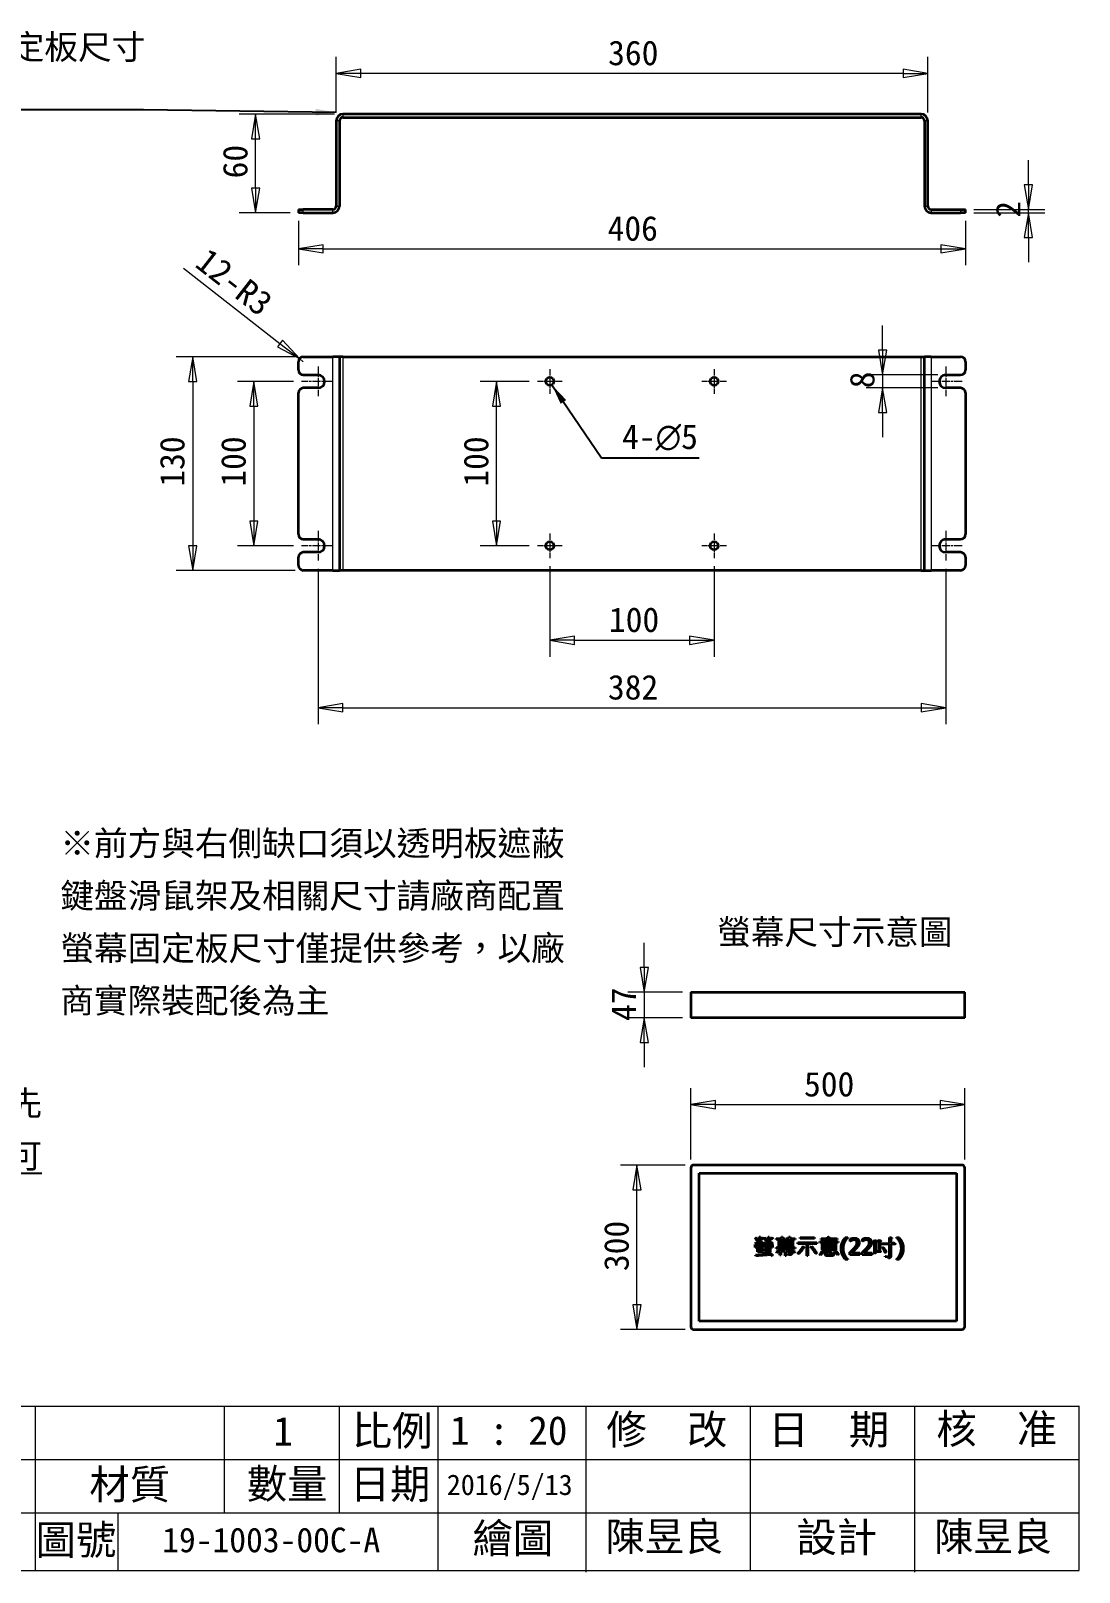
# Model space of a CAD drawing. Header units: millimetres. Extents: x 200 to 5740, y 200 to 4000.
# Drawn here: x 3188 to 5740, y 200 to 3952 of the extents above; entities that cross this region are included whole.
import ezdxf
from ezdxf.enums import TextEntityAlignment as Align

# ---------------------------------------------------------------- set-up
doc = ezdxf.new("R2010")
doc.units = ezdxf.units.MM
doc.header["$LTSCALE"] = 20
doc.linetypes.add('CHAIN', pattern=[0.3543, 0.2362, -0.0295, 0.0591, -0.0295])
for name, color, linetype, lineweight in [('中心標記 (ISO)', 7, 'Continuous', 18), ('可見 (ISO)', 7, 'Continuous', 35), ('圖框層', 7, 'Continuous', 20), ('標註 (ISO)', 7, 'Continuous', 18), ('標題 (ISO)', 7, 'Continuous', 50), ('窄部可見 (ISO)', 7, 'Continuous', 18), ('符號 (ISO)', 7, 'Continuous', 25)]:
    doc.layers.add(name, color=color, linetype=linetype, lineweight=lineweight)
doc.styles.add('STSL_56', font='kaiu.ttf')
doc.styles.add('文字型式124', font='kaiu.ttf')
doc.styles.add('文字型式61', font='kaiu.ttf')
doc.styles.add('文字型式65', font='kaiu.ttf')
doc.styles.add('文字型式85', font='kaiu.ttf')
doc.styles.add('文字型式88', font='kaiu.ttf')
doc.styles.add('註記文字 (JIS)', font='kaiu.ttf')
doc.dimstyles.new('預設 (JIS)', dxfattribs={"dimscale": 20, "dimtxt": 3, "dimasz": 3, "dimexe": 2, "dimexo": 1, "dimgap": 0.8, "dimtad": 1, "dimrnd": 1e-08, "dimdsep": 46, "dimtxsty": '註記文字 (JIS)', "dimblk": 'Filled-1', "dimcen": 0.09, "dimdle": 10, "dimclrd": 256, "dimclre": 256, "dimclrt": 256, "dimadec": 0, "dimazin": 2, "dimtfac": 0.833333, "dimtmove": 0, "dimatfit": 3, "dimfxl": 0, "dimtolj": 1, "dimtzin": 0, "dimlwd": -1, "dimlwe": -1, "dimarcsym": 0})
doc.dimstyles.new('預設 (JIS)$7', dxfattribs={"dimscale": 20, "dimtxt": 3, "dimasz": 2.5, "dimexe": 2, "dimexo": 1, "dimgap": 0.8, "dimtad": 1, "dimrnd": 1e-08, "dimdsep": 46, "dimtxsty": '註記文字 (JIS)', "dimblk": 'Filled-1', "dimcen": 0.09, "dimdle": 10, "dimclrd": 256, "dimclre": 256, "dimclrt": 256, "dimadec": 0, "dimazin": 2, "dimtfac": 0.833333, "dimtmove": 0, "dimatfit": 3, "dimfxl": 0, "dimtolj": 1, "dimtzin": 0, "dimlwd": -1, "dimlwe": -1, "dimarcsym": 0})

# ---------------------------------------------------------------- blocks, each defined once
blk = doc.blocks.new('標題欄框 ISO')
at = {"layer": '圖框層', "color": 7}
for p, q in [((85.95, 35.03), (362.95, 35.03)), ((235.95, 15.04), (235.95, 35.03)), ((258.95, 22.03), (258.95, 35.03)), ((272.95, 22.03), (272.95, 35.03)), ((284.95, 15.04), (284.95, 35.03)), ((302.95, 14.81), (302.95, 35.03)), ((322.95, 15.04), (322.95, 35.03)), ((342.95, 14.81), (342.95, 35.03)), ((362.95, 15.04), (362.95, 35.04)), ((202.95, 28.53), (362.95, 28.53)), ((202.95, 22.03), (362.95, 22.03)), ((246.01, 15.04), (246.01, 22.03)), ((85.95, 15.03), (362.95, 15.03))]:
    blk.add_line(p, q, dxfattribs=at)
at = {"layer": '圖框層', "color": 7, "style": 'STSL_56'}
for s, p in [('比例', (274.43, 30.23)), ('修  改', (305.41, 30.37)), ('日  期', (325.12, 30.37)), ('核  准', (345.57, 30.45)), ('材質', (242.49, 23.69)), ('數量', (261.65, 23.77)), ('日期', (274.18, 23.74)), ('圖號', (235.95, 16.94)), ('繪圖', (289.12, 17.14)), ('設計', (328.53, 17.27))]:
    blk.add_text(s, height=3.599, dxfattribs=at).set_placement(p)
at = {"layer": '標題 (ISO)'}
for tag, p, height, style in [('描述_001', (104.68, 197.7), 4, '文字型式65'), ('狀態_001', (264.8, 30.13), 3.5, '文字型式85'), ('視圖比例_001', (286.45, 30.17), 3.5, '文字型式85'), ('主題_001', (152.2, 28.7), 3.3, '文字型式124'), ('建立日期_001', (285.99, 24.12), 2.5, '文字型式88'), ('標題_001', (216.18, 16.9), 3.5, '文字型式85'), ('工程師_001', (305.42, 17.03), 3.5, '文字型式85'), ('設計師_001', (345.42, 17.03), 3.5, '文字型式85'), ('零件號碼_001', (251.52, 17.13), 3, '文字型式61')]:
    blk.add_attdef(tag, p, '', height=height, dxfattribs=dict(at, style=style))
at = {"layer": '標題 (ISO)', "style": '文字型式85'}
blk.add_attdef('授權者', text='', height=3.5, dxfattribs=at).set_placement((314.95, 41.03), align=Align.TOP_LEFT)
at = {"layer": '標題 (ISO)', "style": '文字型式61'}
blk.add_attdef('材料', text='', height=3, dxfattribs=at).set_placement((247.45, 31.78), align=Align.MIDDLE_CENTER)
blk = doc.blocks.new('Filled-1')
at = {"color": 0}
for p, q in [((0, 0), (-1, 0.167)), ((-1, 0.167), (-1, -0.167)), ((-1, 0), (0, 0)), ((-1, -0.167), (0, 0))]:
    blk.add_line(p, q, dxfattribs=at)
at = {"color": 0, "flags": 128}
blk.add_lwpolyline([(-1, -0.167), (0, 0)], dxfattribs=at)
at = {"color": 0}
blk.add_solid([(-1, -0.167), (0, 0), (-1, 0.167), (-1, -0.167)], dxfattribs=at)
blk = doc.blocks.new('*D27')
at = {"layer": 'Defpoints', "color": 0}
for p in [(4451.6, 2668.3), (4851.6, 2668.3), (4851.6, 2468.3)]:
    blk.add_point(p, dxfattribs=at)
at = {"layer": '標註 (ISO)'}
for p, q in [((4451.6, 2648.3), (4451.6, 2428.3)), ((4851.6, 2648.3), (4851.6, 2428.3)), ((4511.6, 2468.3), (4791.6, 2468.3))]:
    blk.add_line(p, q, dxfattribs=at)
at = {"layer": '標註 (ISO)', "xscale": 60, "yscale": 60, "zscale": 60, "rotation": 180}
blk.add_blockref('Filled-1', (4451.6, 2468.3), dxfattribs=at)
at = {"layer": '標註 (ISO)', "xscale": 60, "yscale": 60, "zscale": 60}
blk.add_blockref('Filled-1', (4851.6, 2468.3), dxfattribs=at)
at = {"layer": '標註 (ISO)', "insert": (4595.4, 2548.3), "char_height": 60, "attachment_point": 1, "style": '註記文字 (JIS)'}
blk.add_mtext('\\A1;100', dxfattribs=at)
blk = doc.blocks.new('*D28')
at = {"layer": 'Defpoints', "color": 0}
for p in [(3887.6, 2662.3), (5415.6, 2662.3), (5415.6, 2304.1)]:
    blk.add_point(p, dxfattribs=at)
at = {"layer": '標註 (ISO)'}
for p, q in [((3887.6, 2642.3), (3887.6, 2264.1)), ((5415.6, 2642.3), (5415.6, 2264.1)), ((3947.6, 2304.1), (5355.6, 2304.1))]:
    blk.add_line(p, q, dxfattribs=at)
at = {"layer": '標註 (ISO)', "xscale": 60, "yscale": 60, "zscale": 60, "rotation": 180}
blk.add_blockref('Filled-1', (3887.6, 2304.1), dxfattribs=at)
at = {"layer": '標註 (ISO)', "xscale": 60, "yscale": 60, "zscale": 60}
blk.add_blockref('Filled-1', (5415.6, 2304.1), dxfattribs=at)
at = {"layer": '標註 (ISO)', "insert": (4593, 2384), "char_height": 60, "attachment_point": 1, "style": '註記文字 (JIS)'}
blk.add_mtext('\\A1;382', dxfattribs=at)
blk = doc.blocks.new('*D29')
at = {"layer": 'Defpoints', "color": 0}
for p in [(3839.6, 3508.9), (5463.6, 3508.9), (5463.6, 3420.9)]:
    blk.add_point(p, dxfattribs=at)
at = {"layer": '標註 (ISO)'}
for p, q in [((3839.6, 3488.9), (3839.6, 3380.9)), ((5463.6, 3488.9), (5463.6, 3380.9)), ((3899.6, 3420.9), (5403.6, 3420.9))]:
    blk.add_line(p, q, dxfattribs=at)
at = {"layer": '標註 (ISO)', "xscale": 60, "yscale": 60, "zscale": 60, "rotation": 180}
blk.add_blockref('Filled-1', (3839.6, 3420.9), dxfattribs=at)
at = {"layer": '標註 (ISO)', "xscale": 60, "yscale": 60, "zscale": 60}
blk.add_blockref('Filled-1', (5463.6, 3420.9), dxfattribs=at)
at = {"layer": '標註 (ISO)', "insert": (4592.2, 3500.8), "char_height": 60, "attachment_point": 1, "style": '註記文字 (JIS)'}
blk.add_mtext('\\A1;406', dxfattribs=at)
blk = doc.blocks.new('*D30')
at = {"layer": 'Defpoints', "color": 0}
for p in [(3735.6, 3748.9), (3947.6, 3748.9), (3839.6, 3508.9)]:
    blk.add_point(p, dxfattribs=at)
at = {"layer": '標註 (ISO)'}
for p, q in [((3927.6, 3748.9), (3695.6, 3748.9)), ((3735.6, 3568.9), (3735.6, 3688.9)), ((3819.6, 3508.9), (3695.6, 3508.9))]:
    blk.add_line(p, q, dxfattribs=at)
at = {"layer": '標註 (ISO)', "xscale": 60, "yscale": 60, "zscale": 60}
for p, rotation in [((3735.6, 3748.9), 90), ((3735.6, 3508.9), 270)]:
    blk.add_blockref('Filled-1', p, dxfattribs=dict(at, rotation=rotation))
at = {"layer": '標註 (ISO)', "insert": (3655.7, 3592.4), "char_height": 60, "attachment_point": 1, "rotation": 90, "style": '註記文字 (JIS)'}
blk.add_mtext('\\A1;60', dxfattribs=at)
blk = doc.blocks.new('*D31')
at = {"layer": 'Defpoints', "color": 0}
for p in [(5463.6, 3516.9), (5463.6, 3508.9), (5616.4, 3516.9)]:
    blk.add_point(p, dxfattribs=at)
at = {"layer": '標註 (ISO)'}
for p, q in [((5616.4, 3576.9), (5616.4, 3636.9)), ((5483.6, 3516.9), (5656.4, 3516.9)), ((5483.6, 3508.9), (5656.4, 3508.9)), ((5616.4, 3508.9), (5616.4, 3516.9)), ((5616.4, 3448.9), (5616.4, 3388.9))]:
    blk.add_line(p, q, dxfattribs=at)
at = {"layer": '標註 (ISO)', "xscale": 60, "yscale": 60, "zscale": 60}
for p, rotation in [((5616.4, 3516.9), 270), ((5616.4, 3508.9), 90)]:
    blk.add_blockref('Filled-1', p, dxfattribs=dict(at, rotation=rotation))
at = {"layer": '標註 (ISO)', "insert": (5537.1, 3496.8), "char_height": 60, "attachment_point": 1, "rotation": 90, "style": '註記文字 (JIS)'}
blk.add_mtext('\\A1;2', dxfattribs=at)
blk = doc.blocks.new('*D32')
at = {"layer": 'Defpoints', "color": 0}
for p in [(3851.6, 3158.3), (3582.4, 2638.3), (3851.6, 2638.3)]:
    blk.add_point(p, dxfattribs=at)
at = {"layer": '標註 (ISO)'}
for p, q in [((3831.6, 3158.3), (3542.4, 3158.3)), ((3582.4, 3098.3), (3582.4, 2698.3)), ((3831.6, 2638.3), (3542.4, 2638.3))]:
    blk.add_line(p, q, dxfattribs=at)
at = {"layer": '標註 (ISO)', "xscale": 60, "yscale": 60, "zscale": 60}
for p, rotation in [((3582.4, 3158.3), 90), ((3582.4, 2638.3), 270)]:
    blk.add_blockref('Filled-1', p, dxfattribs=dict(at, rotation=rotation))
at = {"layer": '標註 (ISO)', "insert": (3502.4, 2842.1), "char_height": 60, "attachment_point": 1, "rotation": 90, "style": '註記文字 (JIS)'}
blk.add_mtext('\\A1;130', dxfattribs=at)
blk = doc.blocks.new('*D33')
at = {"layer": 'Defpoints', "color": 0}
for p in [(3847.6, 3098.3), (3731.3, 2698.3), (3847.6, 2698.3)]:
    blk.add_point(p, dxfattribs=at)
at = {"layer": '標註 (ISO)'}
for p, q in [((3827.6, 3098.3), (3691.3, 3098.3)), ((3731.3, 3038.3), (3731.3, 2758.3)), ((3827.6, 2698.3), (3691.3, 2698.3))]:
    blk.add_line(p, q, dxfattribs=at)
at = {"layer": '標註 (ISO)', "xscale": 60, "yscale": 60, "zscale": 60}
for p, rotation in [((3731.3, 3098.3), 90), ((3731.3, 2698.3), 270)]:
    blk.add_blockref('Filled-1', p, dxfattribs=dict(at, rotation=rotation))
at = {"layer": '標註 (ISO)', "insert": (3651.4, 2842.1), "char_height": 60, "attachment_point": 1, "rotation": 90, "style": '註記文字 (JIS)'}
blk.add_mtext('\\A1;100', dxfattribs=at)
blk = doc.blocks.new('*D34')
at = {"layer": 'Defpoints', "color": 0}
for p in [(4321.9, 3098.3), (4421.6, 3098.3), (4421.6, 2698.3)]:
    blk.add_point(p, dxfattribs=at)
at = {"layer": '標註 (ISO)'}
for p, q in [((4401.6, 3098.3), (4281.9, 3098.3)), ((4321.9, 2758.3), (4321.9, 3038.3)), ((4401.6, 2698.3), (4281.9, 2698.3))]:
    blk.add_line(p, q, dxfattribs=at)
at = {"layer": '標註 (ISO)', "xscale": 60, "yscale": 60, "zscale": 60}
for p, rotation in [((4321.9, 3098.3), 90), ((4321.9, 2698.3), 270)]:
    blk.add_blockref('Filled-1', p, dxfattribs=dict(at, rotation=rotation))
at = {"layer": '標註 (ISO)', "insert": (4241.9, 2842.1), "char_height": 60, "attachment_point": 1, "rotation": 90, "style": '註記文字 (JIS)'}
blk.add_mtext('\\A1;100', dxfattribs=at)
blk = doc.blocks.new('*D35')
at = {"layer": 'Defpoints', "color": 0}
for p in [(5415.6, 3114.3), (5261.7, 3082.3), (5415.6, 3082.3)]:
    blk.add_point(p, dxfattribs=at)
at = {"layer": '標註 (ISO)'}
for p, q in [((5261.7, 3174.3), (5261.7, 3234.3)), ((5395.6, 3114.3), (5221.7, 3114.3)), ((5261.7, 3114.3), (5261.7, 3082.3)), ((5395.6, 3082.3), (5221.7, 3082.3)), ((5261.7, 3022.3), (5261.7, 2962.3))]:
    blk.add_line(p, q, dxfattribs=at)
at = {"layer": '標註 (ISO)', "xscale": 60, "yscale": 60, "zscale": 60}
for p, rotation in [((5261.7, 3114.3), 270), ((5261.7, 3082.3), 90)]:
    blk.add_blockref('Filled-1', p, dxfattribs=dict(at, rotation=rotation))
at = {"layer": '標註 (ISO)', "insert": (5181.7, 3081.6), "char_height": 60, "attachment_point": 1, "rotation": 90, "style": '註記文字 (JIS)'}
blk.add_mtext('\\A1;8', dxfattribs=at)
blk = doc.blocks.new('*D36')
at = {"layer": 'Defpoints', "color": 0}
for p in [(3842.1, 3153.7), (3851.6, 3146.3)]:
    blk.add_point(p, dxfattribs=at)
at = {"layer": '標註 (ISO)'}
for p, q in [((3559.9, 3373.7), (3794.8, 3190.6)), ((3851.6, 3146.3), (3842.1, 3153.7))]:
    blk.add_line(p, q, dxfattribs=at)
at = {"layer": '標註 (ISO)', "xscale": 60, "yscale": 60, "zscale": 60, "rotation": 322.0644064736109}
blk.add_blockref('Filled-1', (3842.1, 3153.7), dxfattribs=at)
at = {"layer": '標註 (ISO)', "insert": (3621.6, 3426.9), "char_height": 60, "attachment_point": 1, "rotation": 322.0644, "style": '註記文字 (JIS)'}
blk.add_mtext('\\A1;\\f標楷體|b0|i0;\\H59.9909;12-R3', dxfattribs=at)
blk = doc.blocks.new('*D37')
at = {"layer": 'Defpoints', "color": 0}
for p in [(3931.6, 3847.9), (3931.6, 3732.9), (5371.6, 3732.9)]:
    blk.add_point(p, dxfattribs=at)
at = {"layer": '標註 (ISO)'}
for p, q in [((3931.6, 3752.9), (3931.6, 3887.9)), ((5371.6, 3752.9), (5371.6, 3887.9)), ((5311.6, 3847.9), (3991.6, 3847.9))]:
    blk.add_line(p, q, dxfattribs=at)
at = {"layer": '標註 (ISO)', "xscale": 60, "yscale": 60, "zscale": 60, "rotation": 180}
blk.add_blockref('Filled-1', (3931.6, 3847.9), dxfattribs=at)
at = {"layer": '標註 (ISO)', "xscale": 60, "yscale": 60, "zscale": 60}
blk.add_blockref('Filled-1', (5371.6, 3847.9), dxfattribs=at)
at = {"layer": '標註 (ISO)', "insert": (4593.5, 3927.9), "char_height": 60, "attachment_point": 1, "style": '註記文字 (JIS)'}
blk.add_mtext('\\A1;360', dxfattribs=at)
blk = doc.blocks.new('*D38')
at = {"layer": 'Defpoints', "color": 0}
for p in [(4663.6, 1190.8), (4801.4, 1190.8), (4801.4, 790.8)]:
    blk.add_point(p, dxfattribs=at)
at = {"layer": '標註 (ISO)'}
for p, q in [((4781.4, 1190.8), (4623.6, 1190.8)), ((4663.6, 850.8), (4663.6, 1130.8)), ((4781.4, 790.8), (4623.6, 790.8))]:
    blk.add_line(p, q, dxfattribs=at)
at = {"layer": '標註 (ISO)', "xscale": 60, "yscale": 60, "zscale": 60}
for p, rotation in [((4663.6, 1190.8), 90), ((4663.6, 790.8), 270)]:
    blk.add_blockref('Filled-1', p, dxfattribs=dict(at, rotation=rotation))
at = {"layer": '標註 (ISO)', "insert": (4583.6, 932.8), "char_height": 60, "attachment_point": 1, "rotation": 90, "style": '註記文字 (JIS)'}
blk.add_mtext('\\A1;300', dxfattribs=at)
blk = doc.blocks.new('*D39')
at = {"layer": 'Defpoints', "color": 0}
for p in [(5461.4, 1337.9), (4794.8, 1184.1), (5461.4, 1184.1)]:
    blk.add_point(p, dxfattribs=at)
at = {"layer": '標註 (ISO)'}
for p, q in [((4794.8, 1204.1), (4794.8, 1377.9)), ((5461.4, 1204.1), (5461.4, 1377.9)), ((4854.8, 1337.9), (5401.4, 1337.9))]:
    blk.add_line(p, q, dxfattribs=at)
at = {"layer": '標註 (ISO)', "xscale": 60, "yscale": 60, "zscale": 60, "rotation": 180}
blk.add_blockref('Filled-1', (4794.8, 1337.9), dxfattribs=at)
at = {"layer": '標註 (ISO)', "xscale": 60, "yscale": 60, "zscale": 60}
blk.add_blockref('Filled-1', (5461.4, 1337.9), dxfattribs=at)
at = {"layer": '標註 (ISO)', "insert": (5070.3, 1417.9), "char_height": 60, "attachment_point": 1, "style": '註記文字 (JIS)'}
blk.add_mtext('\\A1;500', dxfattribs=at)
blk = doc.blocks.new('*D40')
at = {"layer": 'Defpoints', "color": 0}
for p in [(4794.8, 1611.7), (4681.5, 1549), (4794.8, 1549)]:
    blk.add_point(p, dxfattribs=at)
at = {"layer": '標註 (ISO)'}
for p, q in [((4681.5, 1671.7), (4681.5, 1731.7)), ((4774.8, 1611.7), (4641.5, 1611.7)), ((4681.5, 1611.7), (4681.5, 1549)), ((4774.8, 1549), (4641.5, 1549)), ((4681.5, 1489), (4681.5, 1429))]:
    blk.add_line(p, q, dxfattribs=at)
at = {"layer": '標註 (ISO)', "xscale": 60, "yscale": 60, "zscale": 60}
for p, rotation in [((4681.5, 1611.7), 270), ((4681.5, 1549), 90)]:
    blk.add_blockref('Filled-1', p, dxfattribs=dict(at, rotation=rotation))
at = {"layer": '標註 (ISO)', "insert": (4601.5, 1541.6), "char_height": 60, "attachment_point": 1, "rotation": 90, "style": '註記文字 (JIS)'}
blk.add_mtext('\\A1;47', dxfattribs=at)

msp = doc.modelspace()

# ---------------------------------------------------------------- linework, layer by layer
at = {"layer": '中心標記 (ISO)', "linetype": 'CHAIN', "ltscale": 4.000247}
for p, q in [((3887.554, 3134.313), (3887.554, 3062.313)), ((5415.554, 3134.313), (5415.554, 3062.313)), ((3887.554, 2734.313), (3887.554, 2662.313)), ((5415.554, 2734.313), (5415.554, 2662.313))]:
    msp.add_line(p, q, dxfattribs=at)
at = {"layer": '中心標記 (ISO)', "linetype": 'CHAIN', "ltscale": 3.333522}
for p, q in [((4451.554, 3128.313), (4451.554, 3068.313)), ((4851.554, 3128.313), (4851.554, 3068.313)), ((4481.554, 3098.313), (4421.554, 3098.313)), ((4881.554, 3098.313), (4821.554, 3098.313)), ((4451.554, 2728.313), (4451.554, 2668.313)), ((4851.554, 2728.313), (4851.554, 2668.313)), ((4481.554, 2698.313), (4421.554, 2698.313)), ((4881.554, 2698.313), (4821.554, 2698.313))]:
    msp.add_line(p, q, dxfattribs=at)
at = {"layer": '中心標記 (ISO)', "linetype": 'CHAIN', "ltscale": 4.222488}
for p, q in [((3923.554, 3098.313), (3847.554, 3098.313)), ((5455.554, 3098.313), (5379.554, 3098.313)), ((3923.554, 2698.313), (3847.554, 2698.313)), ((5455.554, 2698.313), (5379.554, 2698.313))]:
    msp.add_line(p, q, dxfattribs=at)
at = {"layer": '可見 (ISO)'}
for p, q in [((3931.554, 3732.909), (3931.554, 3524.909)), ((3939.554, 3732.909), (3939.554, 3524.909)), ((5355.554, 3748.909), (3947.554, 3748.909)), ((3947.554, 3740.909), (5355.554, 3740.909)), ((5363.554, 3732.909), (5363.554, 3524.909)), ((5371.554, 3524.909), (5371.554, 3732.909)), ((3839.554, 3516.909), (3851.554, 3516.909)), ((3839.554, 3516.909), (3839.554, 3508.909)), ((3851.554, 3508.909), (3839.554, 3508.909)), ((3923.554, 3516.909), (3851.554, 3516.909)), ((3851.554, 3508.909), (3923.554, 3508.909)), ((5379.554, 3516.909), (5451.554, 3516.909)), ((5379.554, 3508.909), (5451.554, 3508.909)), ((5451.554, 3516.909), (5463.554, 3516.909)), ((5463.554, 3508.909), (5451.554, 3508.909)), ((5463.554, 3508.909), (5463.554, 3516.909)), ((3851.554, 3158.313), (3923.554, 3158.313)), ((3939.554, 3158.313), (3923.554, 3158.313)), ((3939.554, 3158.313), (3939.554, 2638.313)), ((3947.554, 3158.313), (3939.554, 3158.313)), ((3947.554, 3158.313), (5355.554, 3158.313)), ((5355.554, 3158.313), (5363.554, 3158.313)), ((5379.554, 3158.313), (5363.554, 3158.313)), ((5363.554, 2638.313), (5363.554, 3158.313)), ((5379.554, 3158.313), (5451.554, 3158.313)), ((3839.554, 3126.313), (3839.554, 3146.313)), ((3851.554, 3114.313), (3887.554, 3114.313)), ((5415.554, 3114.313), (5451.554, 3114.313)), ((5463.554, 3146.313), (5463.554, 3126.313)), ((3887.554, 3082.313), (3851.554, 3082.313)), ((5451.554, 3082.313), (5415.554, 3082.313)), ((3839.554, 2726.313), (3839.554, 3070.313)), ((5463.554, 3070.313), (5463.554, 2726.313)), ((3851.554, 2714.313), (3887.554, 2714.313)), ((5415.554, 2714.313), (5451.554, 2714.313)), ((3839.554, 2650.313), (3839.554, 2670.313)), ((3887.554, 2682.313), (3851.554, 2682.313)), ((5451.554, 2682.313), (5415.554, 2682.313)), ((5463.554, 2670.313), (5463.554, 2650.313)), ((3923.554, 2638.313), (3851.554, 2638.313)), ((3923.554, 2638.313), (3939.554, 2638.313)), ((3947.554, 2638.313), (3939.554, 2638.313)), ((5355.554, 2638.313), (3947.554, 2638.313)), ((5355.554, 2638.313), (5363.554, 2638.313)), ((5363.554, 2638.313), (5379.554, 2638.313)), ((5451.554, 2638.313), (5379.554, 2638.313)), ((4794.75, 1611.715), (4801.417, 1611.715)), ((4794.75, 1611.715), (4794.75, 1549.048)), ((4801.417, 1611.715), (5454.75, 1611.715)), ((5454.75, 1611.715), (5461.417, 1611.715)), ((5461.417, 1549.048), (5461.417, 1611.715)), ((4801.417, 1549.048), (4794.75, 1549.048)), ((5454.75, 1549.048), (4801.417, 1549.048)), ((5461.417, 1549.048), (5454.75, 1549.048)), ((4794.75, 1184.122), (4794.75, 797.456)), ((5454.75, 1190.789), (4801.417, 1190.789)), ((4814.75, 810.789), (4814.75, 1170.789)), ((4814.75, 1170.789), (5441.417, 1170.789)), ((5441.417, 1170.789), (5441.417, 810.789)), ((5461.417, 797.456), (5461.417, 1184.122)), ((4952.035, 1012.649), (4954.232, 1013.954)), ((4961.511, 1016.151), (4964.086, 1016.151)), ((4970.541, 1014.091), (4972.121, 1011.963)), ((4973.975, 1012.89), (4976.31, 1013.988)), ((4983.177, 1016.151), (4985.717, 1016.151)), ((4992.378, 1013.988), (4994.061, 1012.1)), ((5015.486, 1012.409), (5015.486, 1015.945)), ((5015.486, 1015.945), (5018.164, 1015.945)), ((5018.164, 1015.945), (5018.164, 1012.409)), ((5033.614, 1015.945), (5036.327, 1015.945)), ((5033.614, 1012.409), (5033.614, 1015.945)), ((5036.327, 1015.945), (5036.327, 1012.409)), ((5060.91, 1014.95), (5095.554, 1014.95)), ((5060.91, 1012.134), (5060.91, 1014.95)), ((5095.554, 1014.95), (5095.554, 1012.134)), ((5127.348, 1015.362), (5130.061, 1016.529)), ((5170.567, 1014.26), (5176.726, 1014.26)), ((5176.726, 1014.26), (5176.726, 1014.001)), ((5295.786, 1014.001), (5295.786, 1014.26)), ((5295.786, 1014.26), (5301.945, 1014.26)), ((4953.683, 999.121), (4951.623, 1001.181)), ((4951.657, 989.885), (4951.657, 997.817)), ((4951.657, 997.817), (4993.958, 997.817)), ((4954.335, 989.885), (4951.657, 989.885)), ((4954.335, 995.276), (4954.335, 989.885)), ((4991.211, 995.276), (4954.335, 995.276)), ((4958.078, 1007.911), (4955.777, 1006.641)), ((4957.357, 990.023), (4971.331, 990.023)), ((4957.357, 979.551), (4957.357, 990.023)), ((4971.331, 979.551), (4957.357, 979.551)), ((4971.331, 987.619), (4960.069, 987.619)), ((4960.069, 987.619), (4960.069, 982.057)), ((4960.069, 982.057), (4971.331, 982.057)), ((4971.125, 1001.25), (4969.683, 999.087)), ((4971.331, 993.422), (4973.975, 993.422)), ((4971.331, 990.023), (4971.331, 993.422)), ((4971.331, 982.057), (4971.331, 987.619)), ((4971.331, 973.645), (4971.331, 979.551)), ((4974.456, 999.19), (4972.67, 1001.25)), ((4973.975, 993.422), (4973.975, 990.023)), ((4973.975, 990.023), (4988.086, 990.023)), ((4985.408, 987.619), (4973.975, 987.619)), ((4973.975, 987.619), (4973.975, 982.057)), ((4973.975, 982.057), (4985.408, 982.057)), ((4973.975, 979.551), (4973.975, 973.885)), ((4988.086, 979.551), (4973.975, 979.551)), ((4979.64, 1007.808), (4977.408, 1006.572)), ((4983.657, 977.181), (4985.786, 978.761)), ((4985.408, 982.057), (4985.408, 987.619)), ((4988.086, 990.023), (4988.086, 979.551)), ((4991.211, 989.885), (4991.211, 995.276)), ((4993.958, 989.885), (4991.211, 989.885)), ((4993.58, 1000.975), (4991.898, 999.018)), ((4993.958, 997.817), (4993.958, 989.885)), ((5004.224, 977.868), (5002.541, 980.306)), ((5002.747, 1012.409), (5015.486, 1012.409)), ((5002.747, 1009.971), (5002.747, 1012.409)), ((5015.486, 1009.971), (5002.747, 1009.971)), ((5002.747, 987.551), (5002.747, 990.126)), ((5002.747, 990.126), (5018.644, 990.126)), ((5016.069, 987.551), (5002.747, 987.551)), ((5008.893, 993.01), (5008.893, 1006.263)), ((5008.893, 1006.263), (5042.713, 1006.263)), ((5020.636, 993.01), (5008.893, 993.01)), ((5011.194, 971.963), (5011.194, 980.89)), ((5011.571, 1003.722), (5011.571, 1001.044)), ((5040.001, 1003.722), (5011.571, 1003.722)), ((5011.571, 1001.044), (5040.001, 1001.044)), ((5011.571, 998.538), (5011.571, 995.482)), ((5040.001, 998.538), (5011.571, 998.538)), ((5011.571, 995.482), (5040.001, 995.482)), ((5024.413, 980.203), (5013.769, 980.203)), ((5013.769, 980.203), (5013.769, 971.963)), ((5014.284, 982.744), (5024.413, 982.744)), ((5015.486, 1007.636), (5015.486, 1009.971)), ((5018.164, 1007.636), (5015.486, 1007.636)), ((5018.164, 1012.409), (5024.619, 1012.409)), ((5018.164, 1009.971), (5018.164, 1007.636)), ((5024.619, 1009.971), (5018.164, 1009.971)), ((5032.413, 987.551), (5019.915, 987.551)), ((5022.044, 990.126), (5048.79, 990.126)), ((5042.713, 993.01), (5023.76, 993.01)), ((5024.413, 982.744), (5024.413, 985.8)), ((5024.413, 985.8), (5027.194, 985.8)), ((5024.413, 969.834), (5024.413, 980.203)), ((5024.619, 1012.409), (5024.619, 1009.971)), ((5026.885, 1009.971), (5026.885, 1012.409)), ((5026.885, 1012.409), (5033.614, 1012.409)), ((5033.614, 1009.971), (5026.885, 1009.971)), ((5027.194, 985.8), (5027.194, 982.744)), ((5027.194, 982.744), (5037.597, 982.744)), ((5037.906, 980.203), (5027.194, 980.203)), ((5027.194, 980.203), (5027.194, 969.834)), ((5033.614, 1007.636), (5033.614, 1009.971)), ((5036.327, 1007.636), (5033.614, 1007.636)), ((5048.79, 987.551), (5035.88, 987.551)), ((5036.327, 1012.409), (5048.756, 1012.409)), ((5048.756, 1009.971), (5036.327, 1009.971)), ((5036.327, 1009.971), (5036.327, 1007.636)), ((5037.906, 976.186), (5037.906, 980.203)), ((5040.001, 1001.044), (5040.001, 1003.722)), ((5040.001, 995.482), (5040.001, 998.538)), ((5040.55, 980.958), (5040.55, 976.014)), ((5042.713, 1006.263), (5042.713, 993.01)), ((5049.099, 980.134), (5047.486, 977.834)), ((5048.756, 1012.409), (5048.756, 1009.971)), ((5048.79, 990.126), (5048.79, 987.551)), ((5057.168, 974.709), (5055.039, 976.701)), ((5055.211, 1002.074), (5101.288, 1002.074)), ((5055.211, 999.293), (5055.211, 1002.074)), ((5076.979, 999.293), (5055.211, 999.293)), ((5095.554, 1012.134), (5060.91, 1012.134)), ((5068.155, 993.353), (5070.73, 991.877)), ((5076.979, 969.662), (5076.979, 999.293)), ((5101.288, 999.293), (5079.829, 999.293)), ((5079.829, 999.293), (5079.829, 969.662)), ((5086.181, 991.602), (5088.722, 993.216)), ((5101.426, 976.186), (5099.091, 974.812)), ((5101.288, 1002.074), (5101.288, 999.293)), ((5109.185, 1005.096), (5122.61, 1005.096)), ((5109.185, 1002.521), (5109.185, 1005.096)), ((5153.58, 1002.521), (5109.185, 1002.521)), ((5111.657, 1012.34), (5129.752, 1012.34)), ((5111.657, 1009.765), (5111.657, 1012.34)), ((5120.481, 1009.765), (5111.657, 1009.765)), ((5114.198, 981.576), (5116.533, 980.237)), ((5114.85, 983.842), (5114.85, 998.984)), ((5114.85, 998.984), (5147.743, 998.984)), ((5147.743, 983.842), (5114.85, 983.842)), ((5117.597, 996.443), (5117.597, 992.769)), ((5144.962, 996.443), (5117.597, 996.443)), ((5117.597, 992.769), (5144.962, 992.769)), ((5117.597, 990.229), (5117.597, 986.452)), ((5144.962, 990.229), (5117.597, 990.229)), ((5117.597, 986.452), (5144.962, 986.452)), ((5121.889, 973.748), (5121.889, 981.405)), ((5121.889, 981.405), (5124.636, 981.405)), ((5139.64, 1009.765), (5123.503, 1009.765)), ((5124.636, 981.405), (5124.636, 973.954)), ((5125.529, 1005.096), (5137.099, 1005.096)), ((5129.649, 981.576), (5131.88, 982.744)), ((5133.185, 1012.34), (5151.28, 1012.34)), ((5135.76, 977.181), (5133.494, 975.808)), ((5140.224, 1005.096), (5153.58, 1005.096)), ((5140.91, 978.04), (5143.692, 977.113)), ((5151.28, 1009.765), (5142.593, 1009.765)), ((5144.962, 992.769), (5144.962, 996.443)), ((5144.962, 986.452), (5144.962, 990.229)), ((5145.649, 980.993), (5147.949, 982.366)), ((5147.743, 998.984), (5147.743, 983.842)), ((5151.28, 1012.34), (5151.28, 1009.765)), ((5153.58, 1005.096), (5153.58, 1002.521)), ((5181.653, 972.478), (5181.653, 978.15)), ((5182.496, 1005.217), (5182.496, 1010.922)), ((5182.787, 1005.217), (5182.496, 1005.217)), ((5186.677, 977.113), (5206.321, 977.113)), ((5206.321, 977.113), (5206.321, 972.478)), ((5211.669, 972.478), (5211.669, 978.15)), ((5212.512, 1005.217), (5212.512, 1010.922)), ((5212.804, 1005.217), (5212.512, 1005.217)), ((5216.693, 977.113), (5236.337, 977.113)), ((5236.337, 977.113), (5236.337, 972.478)), ((5241.718, 1008.847), (5244.992, 1006.481)), ((5242.139, 985.638), (5242.139, 1005.152)), ((5252.512, 1004.99), (5244.57, 1004.99)), ((5244.57, 1004.99), (5244.57, 981.132)), ((5244.57, 981.132), (5252.512, 981.132)), ((5244.57, 979.609), (5244.57, 977.048)), ((5256.175, 979.609), (5244.57, 979.609)), ((5244.992, 1006.481), (5252.09, 1006.481)), ((5252.09, 1006.481), (5253.808, 1008.847)), ((5252.512, 981.132), (5252.512, 1004.99)), ((5254.846, 1004.115), (5254.846, 981.975)), ((5258.314, 997.891), (5257.18, 1000.257)), ((5261.329, 990.111), (5261.912, 991.019)), ((5263.468, 999.609), (5278.671, 999.609)), ((5278.671, 998.118), (5263.468, 998.118)), ((5278.671, 999.609), (5278.671, 1010.5)), ((5278.671, 969.949), (5278.671, 998.118)), ((5281.329, 1011.635), (5281.329, 999.609)), ((5281.329, 999.609), (5285.543, 999.609)), ((5281.329, 998.118), (5281.329, 968.62)), ((5291.572, 998.118), (5281.329, 998.118)), ((5285.543, 999.609), (5288.201, 1002.623)), ((4953.237, 970.006), (4952.31, 972.546)), ((4973.975, 973.885), (4986.198, 975.053)), ((4993.683, 971.688), (4991.623, 970.006)), ((5013.769, 971.963), (5011.194, 971.963)), ((5027.194, 969.834), (5024.413, 969.834)), ((5032.928, 972.272), (5031.829, 975.053)), ((5079.829, 969.662), (5076.979, 969.662)), ((5110.765, 971.825), (5108.533, 973.576)), ((5154.301, 973.164), (5151.863, 971.585)), ((5176.726, 961.424), (5170.567, 961.424)), ((5176.726, 961.683), (5176.726, 961.424)), ((5206.321, 972.478), (5181.653, 972.478)), ((5236.337, 972.478), (5211.669, 972.478)), ((5268.006, 967.583), (5268.006, 968.815)), ((5276.304, 963.888), (5276.272, 964.568)), ((5295.786, 961.424), (5295.786, 961.683)), ((5301.945, 961.424), (5295.786, 961.424)), ((4801.417, 790.789), (5454.75, 790.789)), ((5441.417, 810.789), (4814.75, 810.789))]:
    msp.add_line(p, q, dxfattribs=at)
for centre in [(4451.554, 3098.313), (4851.554, 3098.313), (4451.554, 2698.313), (4851.554, 2698.313)]:
    msp.add_circle(centre, 10, dxfattribs=at)
for centre, radius, start, end in [((3947.554, 3732.909), 16, 90, 180), ((3947.554, 3732.909), 8, 90, 180), ((5355.554, 3732.909), 16, 0, 90), ((5355.554, 3732.909), 8, 0, 90), ((3923.554, 3524.909), 16, 270, 0), ((3923.554, 3524.909), 8, 270, 0), ((5379.554, 3524.909), 16, 180, 270), ((5379.554, 3524.909), 8, 180, 270), ((3851.554, 3146.313), 12, 90, 180), ((5451.554, 3146.313), 12, 0, 90), ((3851.554, 3126.313), 12, 180, 270), ((3887.554, 3098.313), 16, 270, 90), ((5415.554, 3098.313), 16, 90, 270), ((5451.554, 3126.313), 12, 270, 0), ((3851.554, 3070.313), 12, 90, 180), ((5451.554, 3070.313), 12, 0, 90), ((3851.554, 2726.313), 12, 180, 270), ((3887.554, 2698.313), 16, 270, 90), ((5415.554, 2698.313), 16, 90, 270), ((5451.554, 2726.313), 12, 270, 0), ((3851.554, 2670.313), 12, 90, 180), ((5451.554, 2670.313), 12, 0, 90), ((3851.554, 2650.313), 12, 180, 270), ((5451.554, 2650.313), 12, 270, 0), ((4801.417, 1184.122), 6.667, 90, 180), ((5454.75, 1184.122), 6.667, 0, 90), ((4801.417, 797.456), 6.667, 180, 270), ((5454.75, 797.456), 6.667, 270, 0)]:
    msp.add_arc(centre, radius, start, end, dxfattribs=at)
for points in [[(4951.623, 1001.181), (4956.258, 1002.83), (4960.378, 1006.126), (4961.614, 1011.036), (4961.511, 1016.151)], [(4954.232, 1013.954), (4956.842, 1010.692), (4958.078, 1007.911)], [(4964.086, 1016.151), (4964.224, 1013.645), (4963.88, 1010.83)], [(4963.88, 1010.83), (4966.421, 1011.86), (4970.541, 1014.091)], [(4972.67, 1001.25), (4977.134, 1002.624), (4981.735, 1005.954), (4983.108, 1010.658), (4983.177, 1016.151)], [(4976.31, 1013.988), (4978.679, 1010.486), (4979.64, 1007.808)], [(4985.717, 1016.151), (4985.786, 1013.439), (4985.443, 1010.555)], [(4985.443, 1010.555), (4988.086, 1011.482), (4992.378, 1013.988)], [(5129.752, 1012.34), (5129.031, 1013.679), (5127.348, 1015.362)], [(5130.061, 1016.529), (5131.812, 1014.435), (5133.185, 1012.34)], [(5160.551, 987.842), (5160.551, 996.108), (5165.834, 1008.717), (5170.567, 1014.26)], [(5176.726, 1014.001), (5174.554, 1012.024), (5170.599, 1006.902), (5168.914, 1003.499)], [(5182.496, 1010.922), (5184.149, 1011.732), (5190.081, 1013.32), (5192.739, 1013.32)], [(5192.739, 1013.32), (5198.347, 1013.32), (5204.667, 1007.388), (5204.667, 1002.332)], [(5212.512, 1010.922), (5214.165, 1011.732), (5220.097, 1013.32), (5222.755, 1013.32)], [(5222.755, 1013.32), (5228.363, 1013.32), (5234.684, 1007.388), (5234.684, 1002.332)], [(5278.476, 1014.811), (5281.491, 1014.423), (5283.727, 1013.515)], [(5278.671, 1010.5), (5278.671, 1013.612), (5278.476, 1014.811)], [(5283.727, 1013.515), (5284.311, 1013.256), (5284.311, 1012.867)], [(5303.598, 1003.499), (5301.977, 1006.837), (5297.828, 1012.153), (5295.786, 1014.001)], [(5301.945, 1014.26), (5306.612, 1008.717), (5311.961, 996.205), (5311.961, 987.842)], [(4955.777, 1006.641), (4954.335, 1009.731), (4952.035, 1012.649)], [(4961.443, 1003.894), (4958.765, 1000.975), (4953.683, 999.121)], [(4969.683, 999.087), (4966.044, 1001.628), (4961.443, 1003.894)], [(4963.571, 1007.945), (4963.434, 1007.293), (4962.885, 1005.954)], [(4962.885, 1005.954), (4966.318, 1004.375), (4971.125, 1001.25)], [(4972.121, 1011.963), (4968.619, 1009.937), (4963.571, 1007.945)], [(4977.408, 1006.572), (4976.31, 1009.387), (4973.975, 1012.89)], [(4982.971, 1003.757), (4979.571, 1000.632), (4974.456, 999.19)], [(4991.898, 999.018), (4987.365, 1001.971), (4982.971, 1003.757)], [(4986.198, 975.053), (4985.546, 975.774), (4983.657, 977.181)], [(4984.962, 1007.602), (4984.653, 1006.572), (4984.344, 1005.851)], [(4984.344, 1005.851), (4989.906, 1003.551), (4993.58, 1000.975)], [(4994.061, 1012.1), (4990.353, 1009.697), (4984.962, 1007.602)], [(4985.786, 978.761), (4990.181, 975.43), (4993.683, 971.688)], [(5002.541, 980.306), (5010.644, 982.744), (5016.069, 987.551)], [(5011.194, 980.89), (5007.795, 979.139), (5004.224, 977.868)], [(5019.915, 987.551), (5017.614, 985.01), (5014.284, 982.744)], [(5018.644, 990.126), (5019.949, 991.705), (5020.636, 993.01)], [(5023.76, 993.01), (5022.353, 990.641), (5022.044, 990.126)], [(5037.597, 982.744), (5034.473, 984.975), (5032.413, 987.551)], [(5034.576, 974.915), (5036.91, 974.915), (5037.906, 975.43), (5037.906, 976.186)], [(5040.55, 976.014), (5040.55, 973.817), (5038.353, 972.169), (5035.297, 972.169)], [(5035.88, 987.551), (5041.134, 982.606), (5049.099, 980.134)], [(5047.486, 977.834), (5044.567, 978.761), (5040.55, 980.958)], [(5055.039, 976.701), (5061.872, 982.572), (5068.155, 993.353)], [(5070.73, 991.877), (5063.932, 980.855), (5057.168, 974.709)], [(5099.091, 974.812), (5093.563, 984.151), (5086.181, 991.602)], [(5088.722, 993.216), (5097.752, 983.259), (5101.426, 976.186)], [(5108.533, 973.576), (5112.104, 977.25), (5114.198, 981.576)], [(5116.533, 980.237), (5113.958, 975.121), (5110.765, 971.825)], [(5122.61, 1005.096), (5122.129, 1006.606), (5120.481, 1009.765)], [(5123.503, 1009.765), (5124.464, 1007.945), (5125.529, 1005.096)], [(5133.494, 975.808), (5132.258, 978.315), (5129.649, 981.576)], [(5131.88, 982.744), (5134.284, 980.306), (5135.76, 977.181)], [(5133.46, 972.443), (5137.958, 972.443), (5139.983, 972.787), (5140.91, 975.671), (5140.91, 978.04)], [(5143.692, 977.113), (5143.451, 973.439), (5141.529, 970.624), (5139.125, 969.937), (5134.936, 969.937)], [(5137.099, 1005.096), (5138.267, 1006.915), (5139.64, 1009.765)], [(5142.593, 1009.765), (5141.391, 1007.053), (5140.224, 1005.096)], [(5151.863, 971.585), (5150.147, 975.671), (5145.649, 980.993)], [(5147.949, 982.366), (5151.314, 978.452), (5154.301, 973.164)], [(5170.567, 961.424), (5165.899, 966.967), (5160.551, 979.382), (5160.551, 987.842)], [(5168.914, 1003.499), (5167.293, 1000.192), (5165.283, 992.251), (5165.283, 987.842)], [(5165.283, 987.842), (5165.283, 983.239), (5167.228, 975.622), (5168.914, 972.186)], [(5181.653, 978.15), (5184.311, 980.646), (5189.043, 985.282), (5191.313, 987.777)], [(5186.677, 1007.421), (5185.543, 1006.967), (5183.436, 1005.67), (5182.787, 1005.217)], [(5192.35, 1008.685), (5190.924, 1008.685), (5188.006, 1007.972), (5186.677, 1007.421)], [(5197.244, 987.486), (5194.716, 984.73), (5188.525, 978.831), (5186.677, 977.113)], [(5191.313, 987.777), (5195.883, 992.802), (5199.222, 998.831), (5199.222, 1002.04)], [(5197.244, 1007.064), (5196.304, 1007.875), (5193.841, 1008.685), (5192.35, 1008.685)], [(5199.222, 1002.04), (5199.222, 1003.726), (5198.184, 1006.254), (5197.244, 1007.064)], [(5202.593, 994.325), (5201.62, 992.575), (5198.8, 989.139), (5197.244, 987.486)], [(5204.667, 1002.332), (5204.667, 999.965), (5203.565, 996.011), (5202.593, 994.325)], [(5211.669, 978.15), (5214.327, 980.646), (5219.06, 985.282), (5221.329, 987.777)], [(5216.693, 1007.421), (5215.559, 1006.967), (5213.452, 1005.67), (5212.804, 1005.217)], [(5222.366, 1008.685), (5220.94, 1008.685), (5218.022, 1007.972), (5216.693, 1007.421)], [(5227.261, 987.486), (5224.732, 984.73), (5218.541, 978.831), (5216.693, 977.113)], [(5221.329, 987.777), (5225.899, 992.802), (5229.238, 998.831), (5229.238, 1002.04)], [(5227.261, 1007.064), (5226.321, 1007.875), (5223.857, 1008.685), (5222.366, 1008.685)], [(5229.238, 1002.04), (5229.238, 1003.726), (5228.201, 1006.254), (5227.261, 1007.064)], [(5232.609, 994.325), (5231.637, 992.575), (5228.817, 989.139), (5227.261, 987.486)], [(5234.684, 1002.332), (5234.684, 999.965), (5233.582, 996.011), (5232.609, 994.325)], [(5242.139, 1005.152), (5242.139, 1007.291), (5241.718, 1008.847)], [(5241.718, 977.858), (5241.718, 978.831), (5241.88, 980.387)], [(5242.301, 976.659), (5241.718, 977.145), (5241.718, 977.858)], [(5241.88, 980.387), (5242.139, 981.619), (5242.139, 985.638)], [(5243.436, 976.335), (5243.014, 976.335), (5242.301, 976.659)], [(5244.57, 977.048), (5244.57, 976.335), (5243.436, 976.335)], [(5253.808, 1008.847), (5255.689, 1007.615), (5256.596, 1006.546)], [(5257.018, 1005.768), (5257.018, 1005.314), (5254.846, 1004.115)], [(5254.846, 981.975), (5255.591, 981.392), (5256.272, 980.873)], [(5256.596, 980.419), (5256.596, 979.609), (5256.175, 979.609)], [(5256.272, 980.873), (5256.596, 980.646), (5256.596, 980.419)], [(5256.596, 1006.546), (5257.018, 1006.092), (5257.018, 1005.768)], [(5257.18, 1000.257), (5259.546, 999.609), (5263.468, 999.609)], [(5263.468, 998.118), (5259.676, 998.053), (5258.314, 997.891)], [(5264.603, 985.476), (5263.436, 987.745), (5261.329, 990.111)], [(5261.912, 991.019), (5264.927, 988.653), (5266.645, 986.222)], [(5266.742, 980.063), (5265.802, 983.434), (5264.603, 985.476)], [(5266.645, 986.222), (5268.201, 984.244), (5268.914, 982.267)], [(5267.552, 978.28), (5267.196, 978.669), (5266.742, 980.063)], [(5268.428, 977.858), (5267.941, 977.858), (5267.552, 978.28)], [(5269.432, 979.609), (5269.432, 977.858), (5268.428, 977.858)], [(5268.914, 982.267), (5269.432, 980.906), (5269.432, 979.609)], [(5283.565, 1012.121), (5282.431, 1011.797), (5281.329, 1011.635)], [(5284.311, 1012.867), (5284.311, 1012.38), (5283.565, 1012.121)], [(5288.201, 1002.623), (5290.178, 1001.068), (5291.993, 999.609)], [(5292.447, 998.896), (5292.447, 998.118), (5291.572, 998.118)], [(5291.993, 999.609), (5292.447, 999.285), (5292.447, 998.896)], [(5311.961, 987.842), (5311.961, 979.544), (5306.645, 966.967), (5301.945, 961.424)], [(5307.228, 987.842), (5307.228, 992.283), (5305.251, 1000.16), (5303.598, 1003.499)], [(5303.598, 972.186), (5305.283, 975.654), (5307.228, 983.369), (5307.228, 987.842)], [(4952.31, 972.546), (4962.541, 972.855), (4971.331, 973.645)], [(4988.876, 972.787), (4969.855, 970.864), (4953.237, 970.006)], [(4991.623, 970.006), (4990.559, 971.276), (4988.876, 972.787)], [(5031.829, 975.053), (5033.134, 974.915), (5034.576, 974.915)], [(5035.297, 972.169), (5034.232, 972.169), (5032.928, 972.272)], [(5134.936, 969.937), (5131.434, 969.937), (5124.567, 970.177), (5123.091, 970.864), (5121.889, 972.546), (5121.889, 973.748)], [(5124.636, 973.954), (5124.636, 973.061), (5126.49, 972.443), (5133.46, 972.443)], [(5168.914, 972.186), (5170.535, 968.88), (5174.651, 963.531), (5176.726, 961.683)], [(5268.006, 968.815), (5272.382, 968.004), (5275.883, 968.004)], [(5272.868, 966.837), (5270.729, 967.421), (5268.006, 967.583)], [(5275.624, 965.703), (5274.813, 966.351), (5272.868, 966.837)], [(5276.272, 964.568), (5276.11, 965.346), (5275.624, 965.703)], [(5275.883, 968.004), (5277.601, 968.004), (5278.087, 968.329)], [(5278.347, 964.471), (5277.244, 963.888), (5276.304, 963.888)], [(5278.087, 968.329), (5278.671, 968.653), (5278.671, 969.949)], [(5280.389, 965.865), (5279.708, 965.022), (5278.347, 964.471)], [(5281.329, 968.62), (5281.329, 966.773), (5280.389, 965.865)], [(5295.786, 961.683), (5297.86, 963.531), (5302.042, 968.944), (5303.598, 972.186)]]:
    msp.add_open_spline(points, degree=2, dxfattribs=at)
at = {"layer": '窄部可見 (ISO)'}
for p, q in [((3939.554, 3732.909), (3931.554, 3732.909)), ((3947.554, 3748.909), (3947.554, 3740.909)), ((5355.554, 3740.909), (5355.554, 3748.909)), ((5371.554, 3732.909), (5363.554, 3732.909)), ((3851.554, 3508.909), (3851.554, 3516.909)), ((3923.554, 3508.909), (3923.554, 3516.909)), ((3931.554, 3524.909), (3939.554, 3524.909)), ((5363.554, 3524.909), (5371.554, 3524.909)), ((5379.554, 3516.909), (5379.554, 3508.909)), ((5451.554, 3516.909), (5451.554, 3508.909)), ((3923.554, 2638.313), (3923.554, 3158.313)), ((3947.554, 3158.313), (3947.554, 2638.313)), ((5355.554, 2638.313), (5355.554, 3158.313)), ((5379.554, 3158.313), (5379.554, 2638.313))]:
    msp.add_line(p, q, dxfattribs=at)

# ---------------------------------------------------------------- block references
ref = msp.add_blockref('標題欄框 ISO', (-1518.959, -96.219), dxfattribs=dict(xscale=20, yscale=20, zscale=20))
ref.add_attrib('建立日期_001', '2016/5/13', (4200.882, 387.76), dxfattribs={"layer": '標題 (ISO)', "height": 50, "style": '文字型式88'})
ref.add_attrib('工程師_001', '陳昱良', (4587.236, 251.532), dxfattribs={"layer": '標題 (ISO)', "height": 70, "style": '文字型式85'})
ref.add_attrib('零件號碼_001', '19-1003-00C-A', (3508.222, 248.457), dxfattribs={"layer": '標題 (ISO)', "height": 59.99092, "style": '文字型式61'})
ref.add_attrib('視圖比例_001', '1 : 20', (4208.783, 509.957), dxfattribs={"layer": '標題 (ISO)', "height": 70, "style": '文字型式85'})
ref.add_attrib('狀態_001', '1', (3778.727, 508.313), dxfattribs={"layer": '標題 (ISO)', "height": 70, "style": '文字型式85'})
ref.add_attrib('設計師_001', '陳昱良', (5387.237, 251.532), dxfattribs={"layer": '標題 (ISO)', "height": 70, "style": '文字型式85'})

# ---------------------------------------------------------------- texts
at = {"layer": '符號 (ISO)', "char_height": 59.99092, "attachment_point": 1, "style": '註記文字 (JIS)'}
for s, insert, width in [('\\f標楷體|b0|i0;螢幕固定板尺寸', (2894.034, 3942.268), 568.80279), ('\\f標楷體|b0|i0;螢幕尺寸示意圖', (4858.89, 1788.173), 7531.4524)]:
    msp.add_mtext(s, dxfattribs=dict(at, insert=insert, width=width))
for s, insert, width, line_spacing_factor in [('4-\\fAIGDT|b0|i0;\\H60.0000;n\\f標楷體|b0|i0;\\H59.9909;5', (4627.471, 2993.766), 191.01695, 0.524921), ('\\f標楷體|b0|i0;※前方與右側缺口須以透明板遮蔽\\P\\f標楷體|b0|i0;鍵盤滑鼠架及相關尺寸請廠商配置\\P\\f標楷體|b0|i0;螢幕固定板尺寸僅提供參考，以廠\\P\\f標楷體|b0|i0;商實際裝配後為主', (3260.371, 2004.173), 1282.16391, 1.275974), ('\\f標楷體|b0|i0;配電底板尺寸以廠商規畫優先\\P\\L\\f標楷體|b0|i0;8-M5孔相對位置符合尺寸即可', (2152.204, 1371.142), 1056.34804, 1.275974)]:
    msp.add_mtext(s, dxfattribs=dict(at, insert=insert, width=width, line_spacing_factor=line_spacing_factor))

# ---------------------------------------------------------------- dimensions: what is measured, and where the dimension line sits
at = {"layer": '標註 (ISO)'}
dim = msp.add_linear_dim(base=(3931.554, 3847.899), p1=(5371.554, 3732.909), p2=(3931.554, 3732.909), dimstyle='預設 (JIS)', override={"dimgap": 0.8, "dimdec": 2, "dimlfac": 0.25, "dimtol": 0, "dimlim": 0, "dimtp": 0, "dimtm": 0, "dimtdec": 2, "dimtofl": 0, "dimatfit": 1}, dxfattribs=at)
dim.commit()
dim.dimension.update_dxf_attribs({"geometry": '*D37', "text_midpoint": (4651.554, 3847.899), "dimtype": 160})
for base, p1, p2, angle, override, picture, middle in [((3735.642, 3748.909), (3839.554, 3508.909), (3947.554, 3748.909), 270, {"dimgap": 0.8, "dimdec": 2, "dimlfac": 0.25, "dimtol": 0, "dimlim": 0, "dimtp": 0, "dimtm": 0, "dimtdec": 2, "dimtofl": 0, "dimatfit": 1}, '*D30', (3735.642, 3628.909)), ((5616.413, 3516.909), (5463.554, 3508.909), (5463.554, 3516.909), 90, {"dimgap": 0.8, "dimdec": 2, "dimlfac": 0.25, "dimtol": 0, "dimlim": 0, "dimtp": 0, "dimtm": 0, "dimtdec": 2, "dimtofl": 1, "dimatfit": 1}, '*D31', (5616.413, 3512.909)), ((5463.554, 3420.853), (3839.554, 3508.909), (5463.554, 3508.909), 180, {"dimgap": 0.8, "dimdec": 2, "dimlfac": 0.25, "dimtol": 0, "dimlim": 0, "dimtp": 0, "dimtm": 0, "dimtdec": 2, "dimtofl": 0, "dimatfit": 1}, '*D29', (4651.554, 3420.853)), ((5261.712, 3082.313), (5415.554, 3114.313), (5415.554, 3082.313), 270, {"dimgap": 0.8, "dimdec": 2, "dimlfac": 0.25, "dimtol": 0, "dimlim": 0, "dimtp": 0, "dimtm": 0, "dimtdec": 2, "dimtofl": 1, "dimatfit": 1}, '*D35', (5261.712, 3098.313)), ((3582.373, 2638.313), (3851.554, 3158.313), (3851.554, 2638.313), 270, {"dimgap": 0.8, "dimdec": 2, "dimlfac": 0.25, "dimtol": 0, "dimlim": 0, "dimtp": 0, "dimtm": 0, "dimtdec": 2, "dimtofl": 0, "dimatfit": 1}, '*D32', (3582.373, 2898.313)), ((3731.332, 2698.313), (3847.554, 3098.313), (3847.554, 2698.313), 90, {"dimgap": 0.8, "dimdec": 2, "dimlfac": 0.25, "dimtol": 0, "dimlim": 0, "dimtp": 0, "dimtm": 0, "dimtdec": 2, "dimtofl": 0, "dimatfit": 1}, '*D33', (3731.332, 2898.313)), ((4321.892, 3098.313), (4421.554, 2698.313), (4421.554, 3098.313), 90, {"dimgap": 0.8, "dimdec": 2, "dimlfac": 0.25, "dimtol": 0, "dimlim": 0, "dimtp": 0, "dimtm": 0, "dimtdec": 2, "dimtofl": 0, "dimatfit": 1}, '*D34', (4321.892, 2898.313)), ((4851.554, 2468.313), (4451.554, 2668.313), (4851.554, 2668.313), 180, {"dimgap": 0.8, "dimdec": 2, "dimlfac": 0.25, "dimtol": 0, "dimlim": 0, "dimtp": 0, "dimtm": 0, "dimtdec": 2, "dimtofl": 0, "dimatfit": 1}, '*D27', (4651.554, 2468.313)), ((5415.554, 2304.059), (3887.554, 2662.313), (5415.554, 2662.313), 180, {"dimgap": 0.8, "dimdec": 2, "dimlfac": 0.25, "dimtol": 0, "dimlim": 0, "dimtp": 0, "dimtm": 0, "dimtdec": 2, "dimtofl": 0, "dimatfit": 1}, '*D28', (4651.554, 2304.059)), ((4681.48, 1549.048), (4794.75, 1611.715), (4794.75, 1549.048), 90, {"dimgap": 0.8, "dimdec": 2, "dimlfac": 0.75, "dimtol": 0, "dimlim": 0, "dimtp": 0, "dimtm": 0, "dimtdec": 2, "dimtofl": 1, "dimatfit": 1}, '*D40', (4681.48, 1580.382)), ((5461.417, 1337.897), (4794.75, 1184.122), (5461.417, 1184.122), 180, {"dimgap": 0.8, "dimdec": 2, "dimlfac": 0.75, "dimtol": 0, "dimlim": 0, "dimtp": 0, "dimtm": 0, "dimtdec": 2, "dimtofl": 0, "dimatfit": 1}, '*D39', (5128.084, 1337.897)), ((4663.551, 1190.789), (4801.417, 790.789), (4801.417, 1190.789), 270, {"dimgap": 0.8, "dimdec": 2, "dimlfac": 0.75, "dimtol": 0, "dimlim": 0, "dimtp": 0, "dimtm": 0, "dimtdec": 2, "dimtofl": 0, "dimatfit": 1}, '*D38', (4663.551, 990.789))]:
    dim = msp.add_linear_dim(base=base, p1=p1, p2=p2, angle=angle, dimstyle='預設 (JIS)', override=override, dxfattribs=at)
    dim.commit()
    dim.dimension.update_dxf_attribs({"geometry": picture, "text_midpoint": middle, "dimtype": 160})
dim = msp.add_radius_dim(center=(3851.554, 3146.313), mpoint=(3842.089, 3153.691), text='\\f標楷體|b0|i0;\\H59.9909;12-<>', dimstyle='預設 (JIS)', override={"dimgap": 0.8, "dimdec": 2, "dimlfac": 0.25, "dimcen": 0, "dimtol": 0, "dimlim": 0, "dimtp": 0, "dimtm": 0, "dimtdec": 2}, dxfattribs=at)
dim.commit()
dim.dimension.update_dxf_attribs({"geometry": '*D36', "text_midpoint": (3650.764, 3302.825), "dimtype": 164})

# ---------------------------------------------------------------- leaders
at = {"layer": '符號 (ISO)', "annotation_type": 0, "has_hookline": 1}
for points, hookline_direction, text_width in [([(3931.554, 3752.909), (3462.837, 3758.942)], 1, 495.837), ([(4456.583, 3089.67), (4577.471, 2912.087), (4627.471, 2912.087)], 0, 187.845)]:
    msp.add_leader(points, dimstyle='預設 (JIS)$7', override={"dimgap": 0, "dimtad": 1}, dxfattribs=dict(at, hookline_direction=hookline_direction, text_width=text_width))

doc.saveas('drawing.dxf')
